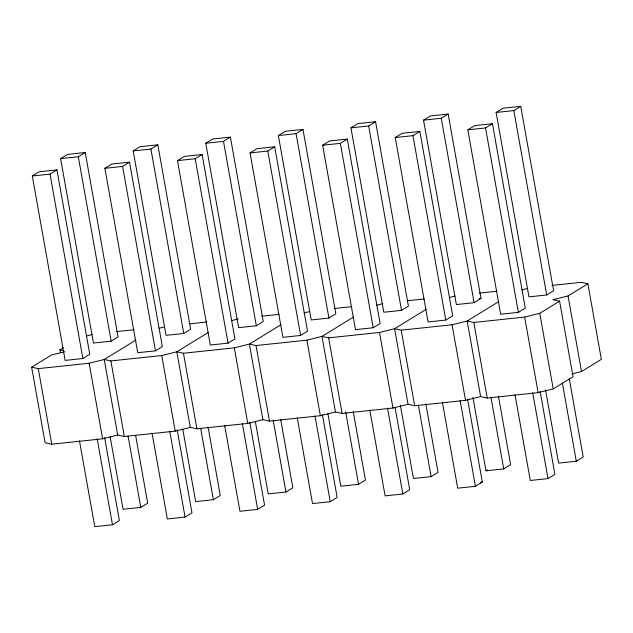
<?xml version="1.0" encoding="UTF-8"?>
<svg xmlns="http://www.w3.org/2000/svg" width="633" height="633" viewBox="0 0 633 633"><rect width="100%" height="100%" fill="white"/><g stroke="black" fill="none" stroke-linecap="round" stroke-linejoin="round"><path stroke-width="0.95" d="M32.299 176.006L39.206 171.765L56.93 169.881L89.775 354.282L82.868 358.523L65.152 360.406L32.299 176.006L50.023 174.122L56.93 169.881M60.602 158.63L67.509 154.389L85.226 152.513L118.07 336.914L111.163 341.155L93.447 343.031L60.602 158.63L78.318 156.755L85.226 152.513M104.888 168.307L111.796 164.066L129.512 162.19L162.364 346.591L155.457 350.832L137.733 352.708L104.888 168.307L122.604 166.432L129.512 162.19M133.191 150.939L140.099 146.698L157.815 144.815L190.66 329.215L183.752 333.456L166.036 335.34L133.191 150.939L150.907 149.056L157.815 144.815M177.477 160.616L184.385 156.375L202.101 154.499L234.946 338.9L228.038 343.141L210.322 345.017L177.477 160.616L195.193 158.741L202.101 154.499M205.772 143.24L212.68 138.999L230.396 137.124L263.249 321.524L256.341 325.766L238.625 327.641L205.772 143.24L223.496 141.365L230.396 137.124M250.067 152.925L256.974 148.684L274.69 146.801L307.535 331.201L300.628 335.443L282.911 337.318L250.067 152.925L267.783 151.042L274.69 146.801M278.362 135.549L285.269 131.308L302.985 129.425L335.83 313.826L328.923 318.067L311.207 319.95L278.362 135.549L296.078 133.666L302.985 129.425M322.648 145.226L329.556 140.985L347.28 139.11L380.124 323.51L373.217 327.752L355.501 329.627L322.648 145.226L340.372 143.351L347.28 139.11M350.951 127.85L357.859 123.609L375.575 121.734L408.42 306.135L401.512 310.376L383.796 312.251L350.951 127.85L368.667 125.975L375.575 121.734M395.237 137.535L402.145 133.294L419.861 131.411L452.706 315.812L445.798 320.053L428.082 321.936L395.237 137.535L412.953 135.652L419.861 131.411M423.532 120.159L430.44 115.918L448.164 114.035L481.009 298.436L474.101 302.677L456.385 304.56L423.532 120.159L441.256 118.276L448.164 114.035M572.09 373.866L581.521 371.524L601.35 359.346L587.891 283.774L568.054 295.943L552.965 299.694L559.588 301.142L573.055 376.722L553.218 388.891L538.129 392.642L487.26 398.038L480.637 396.59L465.54 400.341L414.67 405.729L408.048 404.281L392.951 408.032L342.089 413.428L335.458 411.98L320.369 415.731L269.5 421.119L262.869 419.671L247.78 423.422L196.91 428.818L190.288 427.37L175.191 431.12L124.321 436.509L117.698 435.061L102.609 438.811L51.74 444.2L45.109 442.752L31.65 367.18L51.479 355.002L64.685 351.726M60.467 352.716L59.945 349.804L63.253 347.778M467.827 129.836L474.734 125.595L492.45 123.72L525.295 308.121L518.387 312.362L500.671 314.237L467.827 129.836L485.543 127.961L492.45 123.72M496.122 112.46L503.029 108.219L520.745 106.344L553.598 290.745L546.69 294.986L528.966 296.861L496.122 112.46L513.838 110.585L520.745 106.344M135.771 340.127L104.239 359.489L89.142 363.239L38.273 368.628L31.65 367.18M208.36 332.436L176.821 351.79L161.732 355.54L110.862 360.937L104.239 359.489L117.698 435.061M280.941 324.737L249.41 344.099L234.321 347.849L183.451 353.238L176.821 351.79L190.288 427.37M353.531 317.046L321.999 336.408L306.902 340.158L256.041 345.547L249.41 344.099L262.869 419.671M426.191 309.308L394.588 328.709L379.491 332.46L328.622 337.856L321.999 336.408L335.458 411.98M79.473 440.805L94.76 526.656L112.484 524.781L119.392 520.54L104.611 437.577M110.174 436.936L123.063 509.28L140.779 507.405L147.687 503.164L135.66 435.639M498.772 301.609L467.17 321.018L452.081 324.769L401.211 330.157L394.588 328.709L408.048 404.281M152.055 433.107L167.349 518.965L185.065 517.082L191.973 512.841L177.2 429.886M182.763 429.237L195.644 501.589L213.368 499.706L220.276 495.465L208.075 426.974M480.637 396.59L467.17 321.018L473.8 322.466L524.662 317.07L539.759 313.319L559.588 301.142M224.644 425.416L239.939 511.266L257.655 509.391L264.562 505.15L249.782 422.187M255.344 421.546L268.234 493.89L285.95 492.015L292.857 487.774L280.664 419.283M297.233 417.717L312.52 503.575L330.244 501.692L337.152 497.451L322.371 414.496M327.934 413.847L340.823 486.199L358.539 484.316L365.447 480.075L353.246 411.592M369.814 410.026L385.109 495.876L402.825 494.001L409.733 489.76L395.134 407.763M400.349 405.191L413.412 478.501L431.128 476.625L438.036 472.384L425.835 403.894M472.938 397.492L485.994 470.81L487.529 469.868M442.404 402.327L457.699 488.185L475.415 486.302L482.322 482.061L467.55 399.106M485.994 470.81L503.718 468.934L510.625 464.693L498.424 396.203M514.993 394.636L530.288 480.487L548.004 478.611L554.912 474.37L540.131 391.408M545.527 389.801L558.583 463.119L576.299 461.235L583.207 456.994L569.289 378.858M86.381 335.988L92.046 334.58M158.97 328.298L164.627 326.889M231.559 320.599L238.158 318.961M304.141 312.908L309.806 311.499M376.73 305.217L382.387 303.808M449.319 297.518L454.977 296.109M521.901 289.827L527.566 288.419M116.393 331.597L133.998 329.73M189.955 323.803L206.587 322.039M261.564 316.207L279.177 314.348M334.153 308.516L351.766 306.649M407.723 300.715L424.347 298.958M479.331 293.126L496.937 291.259M551.913 285.436L581.26 282.326L587.891 283.774M479.141 298.634L481.009 298.436M480.455 482.259L482.322 482.061M59.945 349.804L63.735 350.635M568.054 295.943L581.521 371.524M513.838 110.585L546.69 294.986M562.381 383.1L576.299 461.235M539.759 313.319L553.218 388.891M524.662 317.07L538.129 392.642M485.543 127.961L518.387 312.362M532.709 392.761L548.004 478.611M441.256 118.276L474.101 302.677M491.002 397.548L503.718 468.934M473.8 322.466L487.26 398.038M452.081 324.769L465.54 400.341M412.953 135.652L445.798 320.053M460.12 400.452L475.415 486.302M368.667 125.975L401.512 310.376M418.413 405.239L431.128 476.625M401.211 330.157L414.67 405.729M379.491 332.46L392.951 408.032M340.372 143.351L373.217 327.752M387.538 408.143L402.825 494.001M296.078 133.666L328.923 318.067M345.65 411.972L358.539 484.316M328.622 337.856L342.089 413.428M306.902 340.158L320.369 415.731M267.783 151.042L300.628 335.443M314.949 415.841L330.244 501.692M223.496 141.365L256.341 325.766M273.234 420.629L285.95 492.015M256.041 345.547L269.5 421.119M234.321 347.849L247.78 423.422M195.193 158.741L228.038 343.141M242.36 423.532L257.655 509.391M150.907 149.056L183.752 333.456M200.653 428.327L213.368 499.706M183.451 353.238L196.91 428.818M161.732 355.54L175.191 431.12M122.604 166.432L155.457 350.832M169.779 431.231L185.065 517.082M78.318 156.755L111.163 341.155M128.064 436.018L140.779 507.405M110.862 360.937L124.321 436.509M89.142 363.239L102.609 438.811M50.023 174.122L82.868 358.523M97.189 438.922L112.484 524.781M38.273 368.628L51.74 444.2"/></g></svg>
